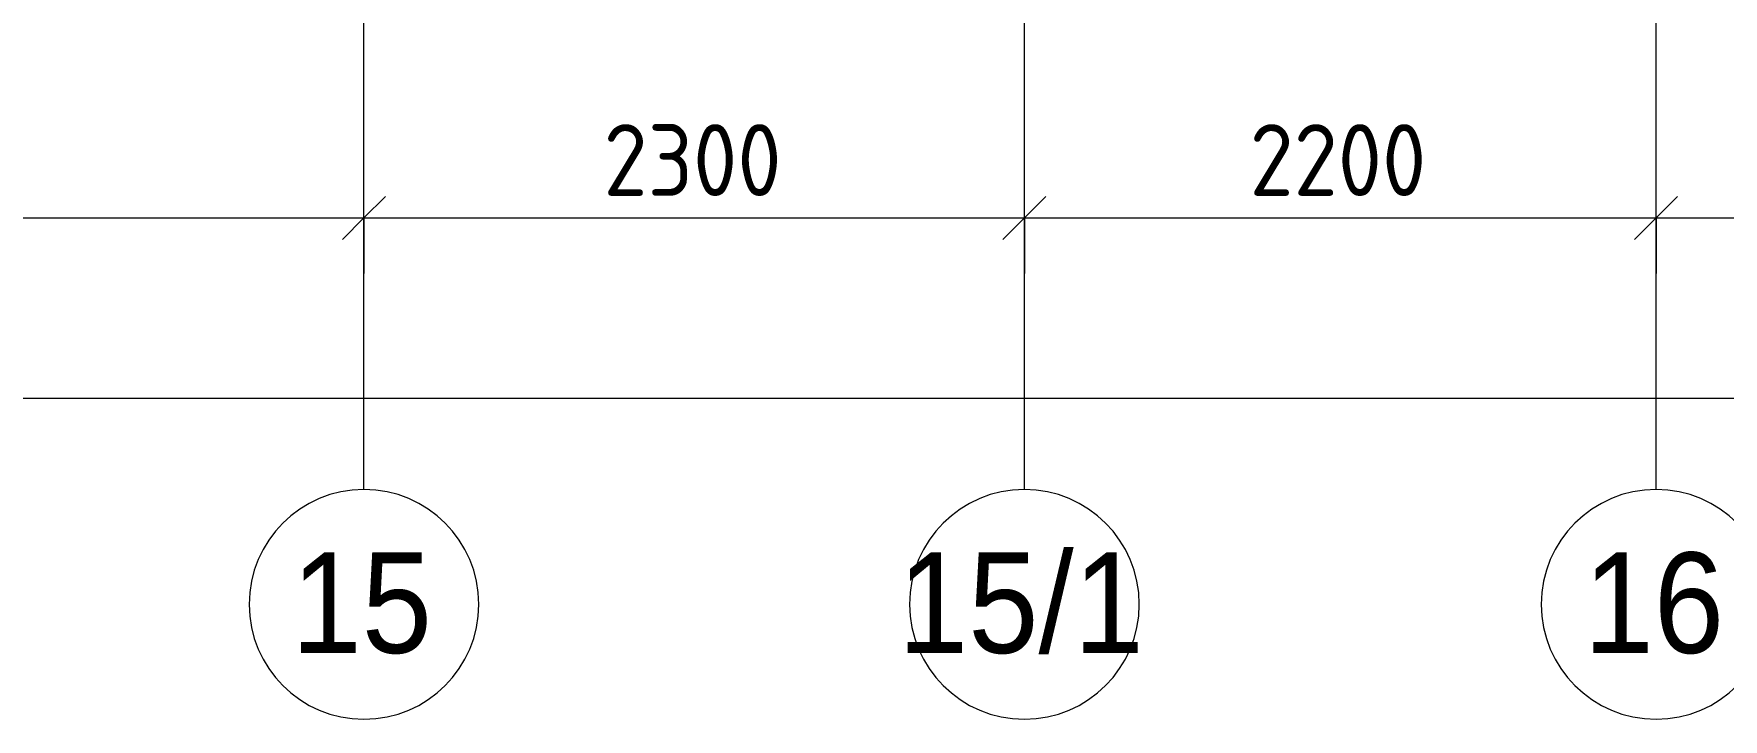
# Model space of a CAD drawing. Header units: millimetres. Extents: x 2623 to 216772, y -8553 to 29000.
# Drawn here: x 33624 to 39508, y -2706 to -319 of the extents above; entities that cross this region are included whole.
import ezdxf

# ---------------------------------------------------------------- set-up
doc = ezdxf.new("R2010")
doc.units = ezdxf.units.MM
for name, color, linetype, lineweight in [('A-ANNO-DIMS', 7, 'Continuous', 9), ('A-ANNO-DIMS-100', 7, 'Continuous', 9), ('Оси', 7, 'Continuous', 9), ('Оси-1', 7, 'Continuous', 20)]:
    doc.layers.add(name, color=color, linetype=linetype, lineweight=lineweight)
doc.styles.add('Arial', font='arial.ttf', dxfattribs={"width": 0.9, "height": 350})
doc.styles.add('ISOCPEUR', font='isocpeur.ttf', dxfattribs={"width": 0.9, "height": 250})
doc.dimstyles.new('ISO-2_5_0_9К_БОЛЬШОЙ', dxfattribs={"dimscale": 304.8, "dimtxt": 248.995294, "dimasz": 0.492126, "dimexe": 0.393701, "dimexo": 0.984252, "dimgap": 0, "dimtad": 1, "dimdec": 0, "dimrnd": 10, "dimzin": 0, "dimdsep": 46, "dimtxsty": 'ISOCPEUR', "dimblk1": 'OBLIQUE', "dimblk2": 'OBLIQUE', "dimsah": 1, "dimcen": 0.09, "dimdle": 0.393701, "dimazin": 0, "dimtfac": 1, "dimtdec": 4, "dimtix": 1, "dimtmove": 0, "dimatfit": 3, "dimfxl": 1, "dimtvp": 1, "dimtolj": 1, "dimtzin": 0, "dimarcsym": 2})

# ---------------------------------------------------------------- blocks, each defined once
blk = doc.blocks.new('Ось сетки - D8-29747960-План монтажа стен и перегородок 3 этажа в осях 12-23')
at = {"layer": 'Оси-1'}
for start, end in [(360, 180), (180, 360)]:
    blk.add_arc((0, 0), 4, start, end, dxfattribs=at)
blk = doc.blocks.new('DIMBLOCK14-План монтажа стен и перегородок 3 этажа в осях 12-23')
at = {"layer": 'A-ANNO-DIMS-100'}
for p, q in [((20924.5, -1781.9), (20924.5, -1468)), ((67174.5, -1781.9), (67174.5, -1468)), ((20804.5, -1588), (67294.5, -1588)), ((20924.5, -1588), (20924.5, -1781.9)), ((67174.5, -1588), (67174.5, -1781.9))]:
    blk.add_line(p, q, dxfattribs=at)
at = {"layer": 'A-ANNO-DIMS-100', "lineweight": 20}
for p, q in [((20924.5, -1588), (20999.5, -1513)), ((67174.5, -1588), (67249.5, -1513)), ((20924.5, -1588), (20849.5, -1663)), ((67174.5, -1588), (67099.5, -1663))]:
    blk.add_line(p, q, dxfattribs=at)
at = {"layer": 'A-ANNO-DIMS-100', "color": 0, "insert": (43642.5, -1261.4), "char_height": 250, "width": 976.828, "attachment_point": 1, "line_spacing_factor": 1.149209, "style": 'ISOCPEUR'}
blk.add_mtext('46250', dxfattribs=at)
blk = doc.blocks.new('_Oblique')
at = {"color": 0, "linetype": 'ByBlock', "lineweight": -2}
blk.add_line((-0.5, -0.5), (0.5, 0.5), dxfattribs=at)
blk = doc.blocks.new('DIMBLOCK19-План монтажа стен и перегородок 3 этажа в осях 12-23')
at = {"layer": 'A-ANNO-DIMS-100'}
for p, q in [((31074.5, -1154.7), (31074.5, -840.7)), ((34774.5, -1154.7), (34774.5, -840.7)), ((31074.5, -960.7), (34774.5, -960.7)), ((31074.5, -960.7), (31074.5, -1154.7)), ((34774.5, -960.7), (34774.5, -1154.7))]:
    blk.add_line(p, q, dxfattribs=at)
at = {"layer": 'A-ANNO-DIMS-100', "lineweight": 20}
for p, q in [((31074.5, -960.7), (31149.5, -885.7)), ((34774.5, -960.7), (34849.5, -885.7)), ((31074.5, -960.7), (30999.5, -1035.7)), ((34774.5, -960.7), (34699.5, -1035.7))]:
    blk.add_line(p, q, dxfattribs=at)
at = {"layer": 'A-ANNO-DIMS-100', "color": 0, "insert": (32608.5, -634.1), "char_height": 250, "width": 758.478, "attachment_point": 1, "line_spacing_factor": 1.149209, "style": 'ISOCPEUR'}
blk.add_mtext('3700', dxfattribs=at)
blk = doc.blocks.new('DIMBLOCK20-План монтажа стен и перегородок 3 этажа в осях 12-23')
at = {"layer": 'A-ANNO-DIMS-100'}
for p, q in [((34774.5, -1154.7), (34774.5, -840.7)), ((37074.5, -1154.7), (37074.5, -840.7)), ((34774.5, -960.7), (37074.5, -960.7)), ((34774.5, -960.7), (34774.5, -1154.7)), ((37074.5, -960.7), (37074.5, -1154.7))]:
    blk.add_line(p, q, dxfattribs=at)
at = {"layer": 'A-ANNO-DIMS-100', "lineweight": 20}
for p, q in [((34774.5, -960.7), (34849.5, -885.7)), ((37074.5, -960.7), (37149.5, -885.7)), ((34774.5, -960.7), (34699.5, -1035.7)), ((37074.5, -960.7), (36999.5, -1035.7))]:
    blk.add_line(p, q, dxfattribs=at)
at = {"layer": 'A-ANNO-DIMS-100', "color": 0, "insert": (35608.5, -634.1), "char_height": 250, "width": 758.478, "attachment_point": 1, "line_spacing_factor": 1.149209, "style": 'ISOCPEUR'}
blk.add_mtext('2300', dxfattribs=at)
blk = doc.blocks.new('DIMBLOCK21-План монтажа стен и перегородок 3 этажа в осях 12-23')
at = {"layer": 'A-ANNO-DIMS-100'}
for p, q in [((37074.5, -1154.7), (37074.5, -840.7)), ((39274.5, -1154.7), (39274.5, -840.7)), ((37074.5, -960.7), (39274.5, -960.7)), ((37074.5, -960.7), (37074.5, -1154.7)), ((39274.5, -960.7), (39274.5, -1154.7))]:
    blk.add_line(p, q, dxfattribs=at)
at = {"layer": 'A-ANNO-DIMS-100', "lineweight": 20}
for p, q in [((37074.5, -960.7), (37149.5, -885.7)), ((39274.5, -960.7), (39349.5, -885.7)), ((37074.5, -960.7), (36999.5, -1035.7)), ((39274.5, -960.7), (39199.5, -1035.7))]:
    blk.add_line(p, q, dxfattribs=at)
at = {"layer": 'A-ANNO-DIMS-100', "color": 0, "insert": (37858.5, -634.1), "char_height": 250, "width": 758.478, "attachment_point": 1, "line_spacing_factor": 1.149209, "style": 'ISOCPEUR'}
blk.add_mtext('2200', dxfattribs=at)
blk = doc.blocks.new('DIMBLOCK22-План монтажа стен и перегородок 3 этажа в осях 12-23')
at = {"layer": 'A-ANNO-DIMS-100'}
for p, q in [((39274.5, -1154.7), (39274.5, -840.7)), ((43074.5, -1154.7), (43074.5, -840.7)), ((39274.5, -960.7), (43074.5, -960.7)), ((39274.5, -960.7), (39274.5, -1154.7)), ((43074.5, -960.7), (43074.5, -1154.7))]:
    blk.add_line(p, q, dxfattribs=at)
at = {"layer": 'A-ANNO-DIMS-100', "lineweight": 20}
for p, q in [((39274.5, -960.7), (39349.5, -885.7)), ((43074.5, -960.7), (43149.5, -885.7)), ((39274.5, -960.7), (39199.5, -1035.7)), ((43074.5, -960.7), (42999.5, -1035.7))]:
    blk.add_line(p, q, dxfattribs=at)
at = {"layer": 'A-ANNO-DIMS-100', "color": 0, "insert": (40858.5, -634.1), "char_height": 250, "width": 758.478, "attachment_point": 1, "line_spacing_factor": 1.149209, "style": 'ISOCPEUR'}
blk.add_mtext('3800', dxfattribs=at)

msp = doc.modelspace()

# ---------------------------------------------------------------- linework, layer by layer
at = {"layer": 'Оси'}
for p, q in [((34774.5, -1906.3), (34774.5, 593.7)), ((37074.5, -1906.3), (37074.5, 593.7)), ((39274.5, -1906.3), (39274.5, 593.7))]:
    msp.add_line(p, q, dxfattribs=at)

# ---------------------------------------------------------------- block references
at = {"layer": 'Оси-1', "xscale": 99.99999999999993, "yscale": 99.99999999999993, "zscale": 99.99999999999993}
for p in [(34774.5, -2306.3), (37074.5, -2306.3), (39274.5, -2306.3)]:
    msp.add_blockref('Ось сетки - D8-29747960-План монтажа стен и перегородок 3 этажа в осях 12-23', p, dxfattribs=at)

# ---------------------------------------------------------------- texts
at = {"layer": 'Оси', "char_height": 350, "attachment_point": 1, "style": 'Arial'}
for s, insert, width in [('15/1', (36634.2, -2125.6), 1060.633), ('15', (34521.9, -2125.6), 606.076), ('16', (39021.9, -2125.6), 606.076)]:
    msp.add_mtext(s, dxfattribs=dict(at, insert=insert, width=width))

# ---------------------------------------------------------------- dimensions: what is measured, and where the dimension line sits
at = {"layer": 'A-ANNO-DIMS'}
for base, p1, p2, override, picture, middle in [((34774.5, -960.7), (31074.5, -854.7), (34774.5, -854.7), {"dimpost": '<>', "dimfxl": 3700}, 'DIMBLOCK19-План монтажа стен и перегородок 3 этажа в осях 12-23', (32924.5, -835.7)), ((37074.5, -960.7), (34774.5, -854.7), (37074.5, -854.7), {"dimpost": '<>', "dimfxl": 2300}, 'DIMBLOCK20-План монтажа стен и перегородок 3 этажа в осях 12-23', (35924.5, -835.7)), ((39274.5, -960.7), (37074.5, -854.7), (39274.5, -854.7), {"dimpost": '<>', "dimfxl": 2200}, 'DIMBLOCK21-План монтажа стен и перегородок 3 этажа в осях 12-23', (38174.5, -835.7)), ((43074.5, -960.7), (39274.5, -854.7), (43074.5, -854.7), {"dimpost": '<>', "dimfxl": 3800}, 'DIMBLOCK22-План монтажа стен и перегородок 3 этажа в осях 12-23', (41174.5, -835.7)), ((67174.5, -1588), (20924.5, -1481.9), (67174.5, -1481.9), {"dimpost": '<>', "dimfxl": 46250}, 'DIMBLOCK14-План монтажа стен и перегородок 3 этажа в осях 12-23', (44049.5, -1463))]:
    dim = msp.add_linear_dim(base=base, p1=p1, p2=p2, dimstyle='ISO-2_5_0_9К_БОЛЬШОЙ', override=override, dxfattribs=at)
    dim.commit()
    dim.dimension.update_dxf_attribs({"geometry": picture, "text_midpoint": middle})

doc.saveas('drawing.dxf')
